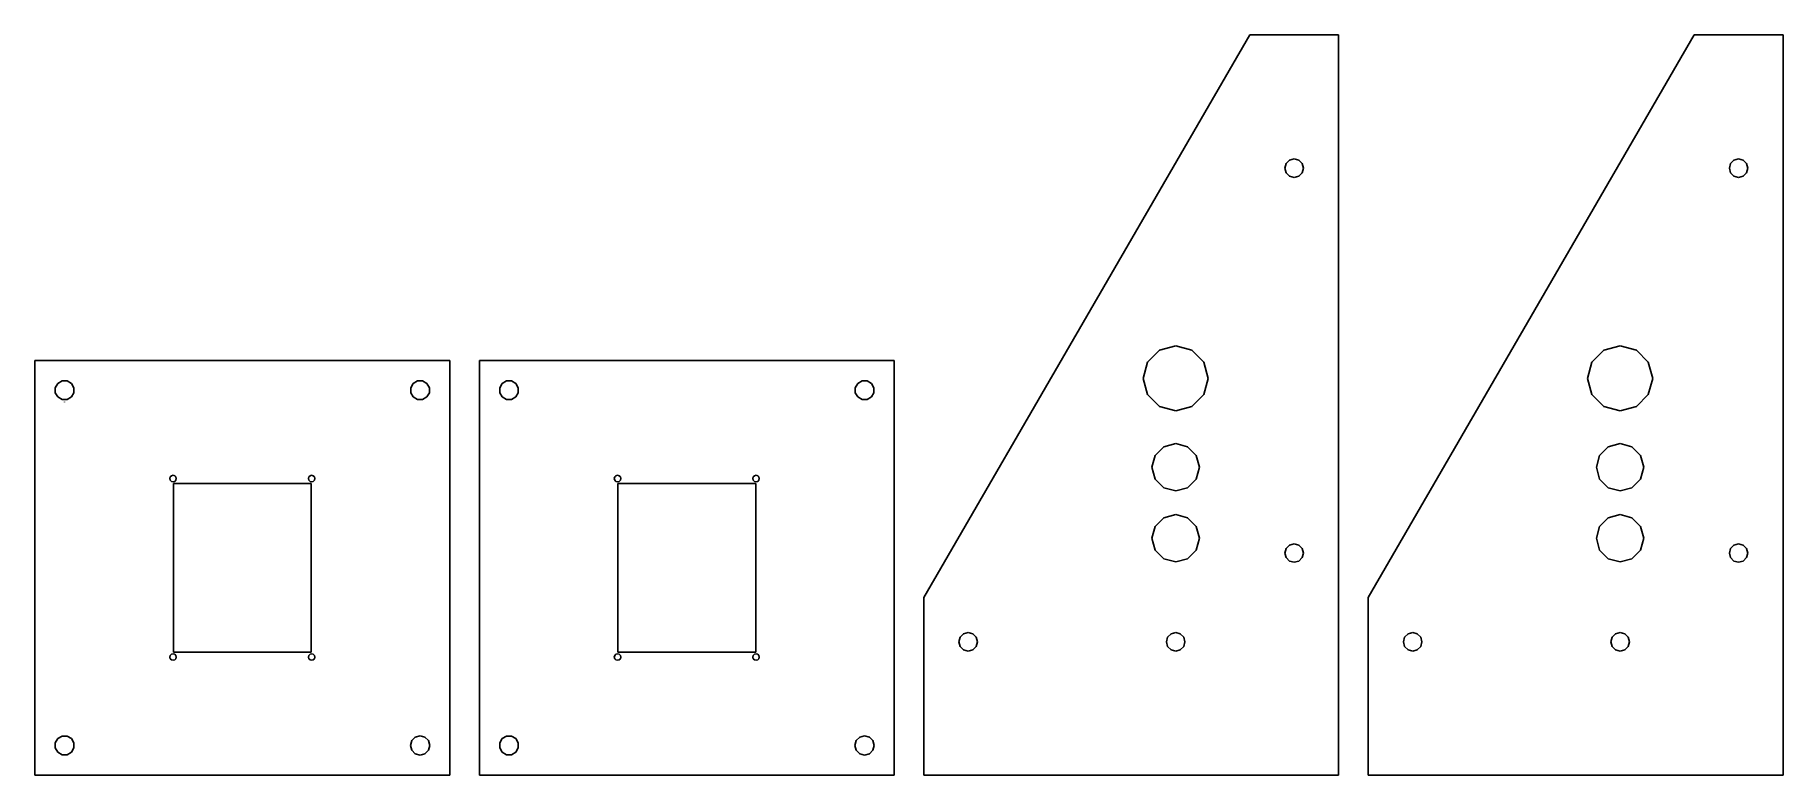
# Model space of a CAD drawing. Extents: x -475 to 115, y -382 to -132.
import ezdxf

# ---------------------------------------------------------------- set-up
doc = ezdxf.new("R2010")
doc.units = 0
doc.layers.get('0').update_dxf_attribs({"linetype": 'CONTINUOUS'})

msp = doc.modelspace()

# ---------------------------------------------------------------- linework, layer by layer
for p, q in [((-65.42, -131.54), (-175.42, -321.54)), ((-35.42, -131.54), (-65.42, -131.54)), ((-35.42, -381.54), (-35.42, -131.54)), ((84.58, -131.54), (-25.42, -321.54)), ((114.58, -131.54), (84.58, -131.54)), ((114.58, -381.54), (114.58, -131.54)), ((-53.55, -176.54), (-53.13, -174.97)), ((-53.13, -178.1), (-53.55, -176.54)), ((-53.13, -174.97), (-51.99, -173.83)), ((-51.99, -173.83), (-50.42, -173.41)), ((-50.42, -173.41), (-48.86, -173.83)), ((-48.86, -173.83), (-47.72, -174.97)), ((-47.72, -174.97), (-47.3, -176.54)), ((-47.3, -176.54), (-47.72, -178.1)), ((96.45, -176.54), (96.87, -174.97)), ((96.87, -178.1), (96.45, -176.54)), ((96.87, -174.97), (98.01, -173.83)), ((98.01, -173.83), (99.58, -173.41)), ((99.58, -173.41), (101.14, -173.83)), ((101.14, -173.83), (102.28, -174.97)), ((102.28, -174.97), (102.7, -176.54)), ((102.7, -176.54), (102.28, -178.1)), ((-51.99, -179.24), (-53.13, -178.1)), ((-50.42, -179.66), (-51.99, -179.24)), ((-48.86, -179.24), (-50.42, -179.66)), ((-47.72, -178.1), (-48.86, -179.24)), ((98.01, -179.24), (96.87, -178.1)), ((99.58, -179.66), (98.01, -179.24)), ((101.14, -179.24), (99.58, -179.66)), ((102.28, -178.1), (101.14, -179.24)), ((-335.42, -241.54), (-475.42, -241.54)), ((-475.42, -241.54), (-475.42, -381.54)), ((-335.42, -381.54), (-335.42, -241.54)), ((-185.42, -241.54), (-325.42, -241.54)), ((-325.42, -241.54), (-325.42, -381.54)), ((-185.42, -381.54), (-185.42, -241.54)), ((-99.95, -242.04), (-95.92, -238.01)), ((-95.92, -238.01), (-90.42, -236.54)), ((-90.42, -236.54), (-84.92, -238.01)), ((-84.92, -238.01), (-80.9, -242.04)), ((50.05, -242.04), (54.08, -238.01)), ((54.08, -238.01), (59.58, -236.54)), ((59.58, -236.54), (65.08, -238.01)), ((65.08, -238.01), (69.1, -242.04)), ((-101.42, -247.54), (-99.95, -242.04)), ((-99.95, -253.04), (-101.42, -247.54)), ((-80.9, -242.04), (-79.42, -247.54)), ((-79.42, -247.54), (-80.9, -253.04)), ((48.58, -247.54), (50.05, -242.04)), ((50.05, -253.04), (48.58, -247.54)), ((69.1, -242.04), (70.58, -247.54)), ((70.58, -247.54), (69.1, -253.04)), ((-468.56, -250.69), (-467.72, -249.24)), ((-468.56, -252.38), (-468.56, -250.69)), ((-467.72, -253.83), (-468.56, -252.38)), ((-467.72, -249.24), (-466.27, -248.4)), ((-466.27, -248.4), (-464.58, -248.4)), ((-464.58, -248.4), (-463.13, -249.24)), ((-463.13, -249.24), (-462.28, -250.69)), ((-462.28, -252.38), (-463.13, -253.83)), ((-462.28, -250.69), (-462.28, -252.38)), ((-348.56, -250.69), (-347.72, -249.24)), ((-348.56, -252.38), (-348.56, -250.69)), ((-347.72, -253.83), (-348.56, -252.38)), ((-347.72, -249.24), (-346.27, -248.4)), ((-346.27, -248.4), (-344.58, -248.4)), ((-344.58, -248.4), (-343.13, -249.24)), ((-343.13, -249.24), (-342.28, -250.69)), ((-342.28, -252.38), (-343.13, -253.83)), ((-342.28, -250.69), (-342.28, -252.38)), ((-318.56, -250.69), (-317.72, -249.24)), ((-318.56, -252.38), (-318.56, -250.69)), ((-317.72, -253.83), (-318.56, -252.38)), ((-317.72, -249.24), (-316.27, -248.4)), ((-316.27, -248.4), (-314.58, -248.4)), ((-314.58, -248.4), (-313.13, -249.24)), ((-313.13, -249.24), (-312.28, -250.69)), ((-312.28, -252.38), (-313.13, -253.83)), ((-312.28, -250.69), (-312.28, -252.38)), ((-198.56, -250.69), (-197.72, -249.24)), ((-198.56, -252.38), (-198.56, -250.69)), ((-197.72, -253.83), (-198.56, -252.38)), ((-197.72, -249.24), (-196.27, -248.4)), ((-196.27, -248.4), (-194.58, -248.4)), ((-194.58, -248.4), (-193.13, -249.24)), ((-193.13, -249.24), (-192.28, -250.69)), ((-192.28, -252.38), (-193.13, -253.83)), ((-192.28, -250.69), (-192.28, -252.38)), ((-95.92, -257.06), (-99.95, -253.04)), ((-80.9, -253.04), (-84.92, -257.06)), ((54.08, -257.06), (50.05, -253.04)), ((69.1, -253.04), (65.08, -257.06)), ((-466.27, -254.67), (-467.72, -253.83)), ((-464.58, -254.67), (-466.27, -254.67)), ((-465.42, -255.5), (-465.42, -255.55)), ((-463.13, -253.83), (-464.58, -254.67)), ((-346.27, -254.67), (-347.72, -253.83)), ((-344.58, -254.67), (-346.27, -254.67)), ((-343.13, -253.83), (-344.58, -254.67)), ((-316.27, -254.67), (-317.72, -253.83)), ((-314.58, -254.67), (-316.27, -254.67)), ((-313.13, -253.83), (-314.58, -254.67)), ((-196.27, -254.67), (-197.72, -253.83)), ((-194.58, -254.67), (-196.27, -254.67)), ((-193.13, -253.83), (-194.58, -254.67)), ((-90.42, -258.54), (-95.92, -257.06)), ((-84.92, -257.06), (-90.42, -258.54)), ((59.58, -258.54), (54.08, -257.06)), ((65.08, -257.06), (59.58, -258.54)), ((-97.35, -273.54), (-94.42, -270.61)), ((-94.42, -270.61), (-90.42, -269.54)), ((-90.42, -269.54), (-86.42, -270.61)), ((-86.42, -270.61), (-83.5, -273.54)), ((52.65, -273.54), (55.58, -270.61)), ((55.58, -270.61), (59.58, -269.54)), ((59.58, -269.54), (63.58, -270.61)), ((63.58, -270.61), (66.5, -273.54)), ((-98.42, -277.54), (-97.35, -273.54)), ((-83.5, -273.54), (-82.42, -277.54)), ((51.58, -277.54), (52.65, -273.54)), ((66.5, -273.54), (67.58, -277.54)), ((-429.91, -281.39), (-429.76, -280.84)), ((-429.76, -281.94), (-429.91, -281.39)), ((-429.76, -280.84), (-429.36, -280.43)), ((-429.36, -282.34), (-429.76, -281.94)), ((-429.36, -280.43), (-428.81, -280.29)), ((-429.36, -282.34), (-428.81, -282.49)), ((-428.81, -280.29), (-428.26, -280.43)), ((-428.26, -282.34), (-428.81, -282.49)), ((-428.67, -283.04), (-428.67, -340.04)), ((-382.17, -283.04), (-428.67, -283.04)), ((-428.26, -280.43), (-427.85, -280.84)), ((-427.85, -281.94), (-428.26, -282.34)), ((-427.85, -280.84), (-427.71, -281.39)), ((-427.71, -281.39), (-427.85, -281.94)), ((-382.99, -280.84), (-383.14, -281.39)), ((-383.14, -281.39), (-382.99, -281.94)), ((-382.59, -280.43), (-382.99, -280.84)), ((-382.99, -281.94), (-382.59, -282.34)), ((-382.04, -280.29), (-382.59, -280.43)), ((-382.59, -282.34), (-382.04, -282.49)), ((-382.17, -340.04), (-382.17, -283.04)), ((-381.49, -280.43), (-382.04, -280.29)), ((-381.49, -282.34), (-382.04, -282.49)), ((-381.09, -280.84), (-381.49, -280.43)), ((-381.49, -282.34), (-381.09, -281.94)), ((-380.94, -281.39), (-381.09, -280.84)), ((-381.09, -281.94), (-380.94, -281.39)), ((-279.91, -281.39), (-279.76, -280.84)), ((-279.76, -281.94), (-279.91, -281.39)), ((-279.76, -280.84), (-279.36, -280.43)), ((-279.36, -282.34), (-279.76, -281.94)), ((-279.36, -280.43), (-278.81, -280.29)), ((-279.36, -282.34), (-278.81, -282.49)), ((-278.81, -280.29), (-278.26, -280.43)), ((-278.26, -282.34), (-278.81, -282.49)), ((-278.67, -283.04), (-278.67, -340.04)), ((-232.17, -283.04), (-278.67, -283.04)), ((-278.26, -280.43), (-277.85, -280.84)), ((-277.85, -281.94), (-278.26, -282.34)), ((-277.85, -280.84), (-277.71, -281.39)), ((-277.71, -281.39), (-277.85, -281.94)), ((-232.99, -280.84), (-233.14, -281.39)), ((-233.14, -281.39), (-232.99, -281.94)), ((-232.59, -280.43), (-232.99, -280.84)), ((-232.99, -281.94), (-232.59, -282.34)), ((-232.04, -280.29), (-232.59, -280.43)), ((-232.59, -282.34), (-232.04, -282.49)), ((-232.17, -340.04), (-232.17, -283.04)), ((-231.49, -280.43), (-232.04, -280.29)), ((-231.49, -282.34), (-232.04, -282.49)), ((-231.09, -280.84), (-231.49, -280.43)), ((-231.49, -282.34), (-231.09, -281.94)), ((-230.94, -281.39), (-231.09, -280.84)), ((-231.09, -281.94), (-230.94, -281.39)), ((-97.35, -281.54), (-98.42, -277.54)), ((-94.42, -284.46), (-97.35, -281.54)), ((-83.5, -281.54), (-86.42, -284.46)), ((-82.42, -277.54), (-83.5, -281.54)), ((52.65, -281.54), (51.58, -277.54)), ((55.58, -284.46), (52.65, -281.54)), ((66.5, -281.54), (63.58, -284.46)), ((67.58, -277.54), (66.5, -281.54)), ((-90.42, -285.54), (-94.42, -284.46)), ((-86.42, -284.46), (-90.42, -285.54)), ((59.58, -285.54), (55.58, -284.46)), ((63.58, -284.46), (59.58, -285.54)), ((-97.35, -297.54), (-94.42, -294.61)), ((-94.42, -294.61), (-90.42, -293.54)), ((-90.42, -293.54), (-86.42, -294.61)), ((-86.42, -294.61), (-83.5, -297.54)), ((52.65, -297.54), (55.58, -294.61)), ((55.58, -294.61), (59.58, -293.54)), ((59.58, -293.54), (63.58, -294.61)), ((63.58, -294.61), (66.5, -297.54)), ((-98.42, -301.54), (-97.35, -297.54)), ((-83.5, -297.54), (-82.42, -301.54)), ((51.58, -301.54), (52.65, -297.54)), ((66.5, -297.54), (67.58, -301.54)), ((-97.35, -305.54), (-98.42, -301.54)), ((-94.42, -308.46), (-97.35, -305.54)), ((-83.5, -305.54), (-86.42, -308.46)), ((-82.42, -301.54), (-83.5, -305.54)), ((-53.55, -306.54), (-53.13, -304.97)), ((-53.13, -308.1), (-53.55, -306.54)), ((-53.13, -304.97), (-51.99, -303.83)), ((-51.99, -303.83), (-50.42, -303.41)), ((-50.42, -303.41), (-48.86, -303.83)), ((-48.86, -303.83), (-47.72, -304.97)), ((-47.72, -304.97), (-47.3, -306.54)), ((-47.3, -306.54), (-47.72, -308.1)), ((52.65, -305.54), (51.58, -301.54)), ((55.58, -308.46), (52.65, -305.54)), ((66.5, -305.54), (63.58, -308.46)), ((67.58, -301.54), (66.5, -305.54)), ((96.45, -306.54), (96.87, -304.97)), ((96.87, -308.1), (96.45, -306.54)), ((96.87, -304.97), (98.01, -303.83)), ((98.01, -303.83), (99.58, -303.41)), ((99.58, -303.41), (101.14, -303.83)), ((101.14, -303.83), (102.28, -304.97)), ((102.28, -304.97), (102.7, -306.54)), ((102.7, -306.54), (102.28, -308.1)), ((-90.42, -309.54), (-94.42, -308.46)), ((-86.42, -308.46), (-90.42, -309.54)), ((-51.99, -309.24), (-53.13, -308.1)), ((-50.42, -309.66), (-51.99, -309.24)), ((-48.86, -309.24), (-50.42, -309.66)), ((-47.72, -308.1), (-48.86, -309.24)), ((59.58, -309.54), (55.58, -308.46)), ((63.58, -308.46), (59.58, -309.54)), ((98.01, -309.24), (96.87, -308.1)), ((99.58, -309.66), (98.01, -309.24)), ((101.14, -309.24), (99.58, -309.66)), ((102.28, -308.1), (101.14, -309.24)), ((-175.42, -321.54), (-175.42, -381.54)), ((-25.42, -321.54), (-25.42, -381.54)), ((-163.55, -336.54), (-163.13, -334.97)), ((-163.13, -334.97), (-161.99, -333.83)), ((-161.99, -333.83), (-160.42, -333.41)), ((-160.42, -333.41), (-158.86, -333.83)), ((-158.86, -333.83), (-157.72, -334.97)), ((-157.72, -334.97), (-157.3, -336.54)), ((-93.55, -336.54), (-93.13, -334.97)), ((-93.13, -334.97), (-91.99, -333.83)), ((-91.99, -333.83), (-90.42, -333.41)), ((-90.42, -333.41), (-88.86, -333.83)), ((-88.86, -333.83), (-87.72, -334.97)), ((-87.72, -334.97), (-87.3, -336.54)), ((-13.55, -336.54), (-13.13, -334.97)), ((-13.13, -334.97), (-11.99, -333.83)), ((-11.99, -333.83), (-10.42, -333.41)), ((-10.42, -333.41), (-8.86, -333.83)), ((-8.86, -333.83), (-7.72, -334.97)), ((-7.72, -334.97), (-7.3, -336.54)), ((56.45, -336.54), (56.87, -334.97)), ((56.87, -334.97), (58.01, -333.83)), ((58.01, -333.83), (59.58, -333.41)), ((59.58, -333.41), (61.14, -333.83)), ((61.14, -333.83), (62.28, -334.97)), ((62.28, -334.97), (62.7, -336.54)), ((-429.76, -341.13), (-429.91, -341.68)), ((-429.91, -341.68), (-429.76, -342.23)), ((-429.36, -340.73), (-429.76, -341.13)), ((-428.81, -340.58), (-429.36, -340.73)), ((-428.26, -340.73), (-428.81, -340.58)), ((-428.67, -340.04), (-382.17, -340.04)), ((-427.85, -341.13), (-428.26, -340.73)), ((-427.71, -341.68), (-427.85, -341.13)), ((-427.85, -342.23), (-427.71, -341.68)), ((-383.14, -341.68), (-382.99, -341.13)), ((-382.99, -342.23), (-383.14, -341.68)), ((-382.99, -341.13), (-382.59, -340.73)), ((-382.59, -340.73), (-382.04, -340.58)), ((-382.04, -340.58), (-381.49, -340.73)), ((-381.49, -340.73), (-381.09, -341.13)), ((-381.09, -341.13), (-380.94, -341.68)), ((-380.94, -341.68), (-381.09, -342.23)), ((-279.76, -341.13), (-279.91, -341.68)), ((-279.91, -341.68), (-279.76, -342.23)), ((-279.36, -340.73), (-279.76, -341.13)), ((-278.81, -340.58), (-279.36, -340.73)), ((-278.26, -340.73), (-278.81, -340.58)), ((-278.67, -340.04), (-232.17, -340.04)), ((-277.85, -341.13), (-278.26, -340.73)), ((-277.71, -341.68), (-277.85, -341.13)), ((-277.85, -342.23), (-277.71, -341.68)), ((-233.14, -341.68), (-232.99, -341.13)), ((-232.99, -342.23), (-233.14, -341.68)), ((-232.99, -341.13), (-232.59, -340.73)), ((-232.59, -340.73), (-232.04, -340.58)), ((-232.04, -340.58), (-231.49, -340.73)), ((-231.49, -340.73), (-231.09, -341.13)), ((-231.09, -341.13), (-230.94, -341.68)), ((-230.94, -341.68), (-231.09, -342.23)), ((-163.13, -338.1), (-163.55, -336.54)), ((-161.99, -339.24), (-163.13, -338.1)), ((-160.42, -339.66), (-161.99, -339.24)), ((-158.86, -339.24), (-160.42, -339.66)), ((-157.72, -338.1), (-158.86, -339.24)), ((-157.3, -336.54), (-157.72, -338.1)), ((-93.13, -338.1), (-93.55, -336.54)), ((-91.99, -339.24), (-93.13, -338.1)), ((-90.42, -339.66), (-91.99, -339.24)), ((-88.86, -339.24), (-90.42, -339.66)), ((-87.72, -338.1), (-88.86, -339.24)), ((-87.3, -336.54), (-87.72, -338.1)), ((-13.13, -338.1), (-13.55, -336.54)), ((-11.99, -339.24), (-13.13, -338.1)), ((-10.42, -339.66), (-11.99, -339.24)), ((-8.86, -339.24), (-10.42, -339.66)), ((-7.72, -338.1), (-8.86, -339.24)), ((-7.3, -336.54), (-7.72, -338.1)), ((56.87, -338.1), (56.45, -336.54)), ((58.01, -339.24), (56.87, -338.1)), ((59.58, -339.66), (58.01, -339.24)), ((61.14, -339.24), (59.58, -339.66)), ((62.28, -338.1), (61.14, -339.24)), ((62.7, -336.54), (62.28, -338.1)), ((-429.76, -342.23), (-429.36, -342.64)), ((-429.36, -342.64), (-428.81, -342.78)), ((-428.81, -342.78), (-428.26, -342.64)), ((-428.26, -342.64), (-427.85, -342.23)), ((-382.59, -342.64), (-382.99, -342.23)), ((-382.04, -342.78), (-382.59, -342.64)), ((-381.49, -342.64), (-382.04, -342.78)), ((-381.09, -342.23), (-381.49, -342.64)), ((-279.76, -342.23), (-279.36, -342.64)), ((-279.36, -342.64), (-278.81, -342.78)), ((-278.81, -342.78), (-278.26, -342.64)), ((-278.26, -342.64), (-277.85, -342.23)), ((-232.59, -342.64), (-232.99, -342.23)), ((-232.04, -342.78), (-232.59, -342.64)), ((-231.49, -342.64), (-232.04, -342.78)), ((-231.09, -342.23), (-231.49, -342.64)), ((-467.72, -369.24), (-468.56, -370.69)), ((-468.56, -370.69), (-468.56, -372.38)), ((-466.27, -368.4), (-467.72, -369.24)), ((-464.58, -368.4), (-466.27, -368.4)), ((-463.13, -369.24), (-464.58, -368.4)), ((-462.28, -370.69), (-463.13, -369.24)), ((-462.28, -372.38), (-462.28, -370.69)), ((-348.24, -369.91), (-348.67, -371.54)), ((-348.67, -371.54), (-348.24, -373.16)), ((-347.05, -368.72), (-348.24, -369.91)), ((-345.42, -368.29), (-347.05, -368.72)), ((-343.8, -368.72), (-345.42, -368.29)), ((-342.61, -369.91), (-343.8, -368.72)), ((-342.17, -371.54), (-342.61, -369.91)), ((-342.61, -373.16), (-342.17, -371.54)), ((-317.72, -369.24), (-318.56, -370.69)), ((-318.56, -370.69), (-318.56, -372.38)), ((-316.27, -368.4), (-317.72, -369.24)), ((-314.58, -368.4), (-316.27, -368.4)), ((-313.13, -369.24), (-314.58, -368.4)), ((-312.28, -370.69), (-313.13, -369.24)), ((-312.28, -372.38), (-312.28, -370.69)), ((-198.24, -369.91), (-198.67, -371.54)), ((-198.67, -371.54), (-198.24, -373.16)), ((-197.05, -368.72), (-198.24, -369.91)), ((-195.42, -368.29), (-197.05, -368.72)), ((-193.8, -368.72), (-195.42, -368.29)), ((-192.61, -369.91), (-193.8, -368.72)), ((-192.17, -371.54), (-192.61, -369.91)), ((-192.61, -373.16), (-192.17, -371.54)), ((-468.56, -372.38), (-467.72, -373.83)), ((-467.72, -373.83), (-466.27, -374.67)), ((-466.27, -374.67), (-464.58, -374.67)), ((-464.58, -374.67), (-463.13, -373.83)), ((-463.13, -373.83), (-462.28, -372.38)), ((-348.24, -373.16), (-347.05, -374.35)), ((-347.05, -374.35), (-345.42, -374.79)), ((-345.42, -374.79), (-343.8, -374.35)), ((-343.8, -374.35), (-342.61, -373.16)), ((-318.56, -372.38), (-317.72, -373.83)), ((-317.72, -373.83), (-316.27, -374.67)), ((-316.27, -374.67), (-314.58, -374.67)), ((-314.58, -374.67), (-313.13, -373.83)), ((-313.13, -373.83), (-312.28, -372.38)), ((-198.24, -373.16), (-197.05, -374.35)), ((-197.05, -374.35), (-195.42, -374.79)), ((-195.42, -374.79), (-193.8, -374.35)), ((-193.8, -374.35), (-192.61, -373.16)), ((-475.42, -381.54), (-335.42, -381.54)), ((-325.42, -381.54), (-185.42, -381.54)), ((-175.42, -381.54), (-35.42, -381.54)), ((-25.42, -381.54), (114.58, -381.54))]:
    msp.add_line(p, q)

doc.saveas('drawing.dxf')
